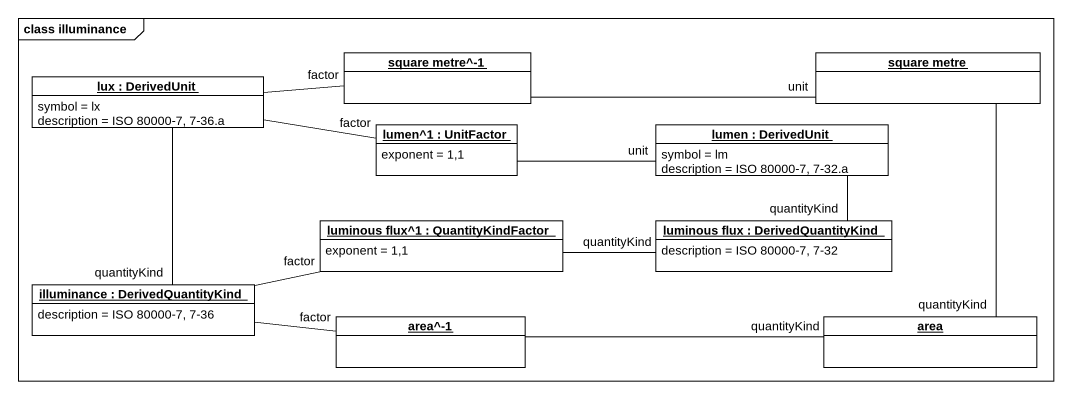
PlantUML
@startuml
mainframe class illuminance
hide circle
hide empty members
object "square metre^-1" as square_metre_1 #FFFFFF
object "square metre" as square_metre #FFFFFF
object "lux : DerivedUnit" as lux #FFFFFF {
  symbol = lx
  description = ISO 80000-7, 7-36.a
}
object "lumen^1 : UnitFactor" as lumen_1 #FFFFFF {
  exponent = 1,1
}
object "lumen : DerivedUnit" as lumen #FFFFFF {
  symbol = lm
  description = ISO 80000-7, 7-32.a
}
object "luminous flux^1 : QuantityKindFactor" as luminous_flux_1 #FFFFFF {
  exponent = 1,1
}
object "luminous flux : DerivedQuantityKind" as luminous_flux #FFFFFF {
  description = ISO 80000-7, 7-32
}
object "illuminance : DerivedQuantityKind" as illuminance #FFFFFF {
  description = ISO 80000-7, 7-36
}
object "area^-1" as area_1 #FFFFFF
object area #FFFFFF
square_metre_1 -left- lux : factor
square_metre -left- square_metre_1 : unit
square_metre -- area : quantityKind
lux -- illuminance : quantityKind
lumen_1 -left- lux : factor
lumen -left- lumen_1 : unit
lumen -- luminous_flux : quantityKind
luminous_flux_1 -left- illuminance : factor
luminous_flux -left- luminous_flux_1 : quantityKind
area_1 -left- illuminance : factor
area -left- area_1 : quantityKind
@enduml
